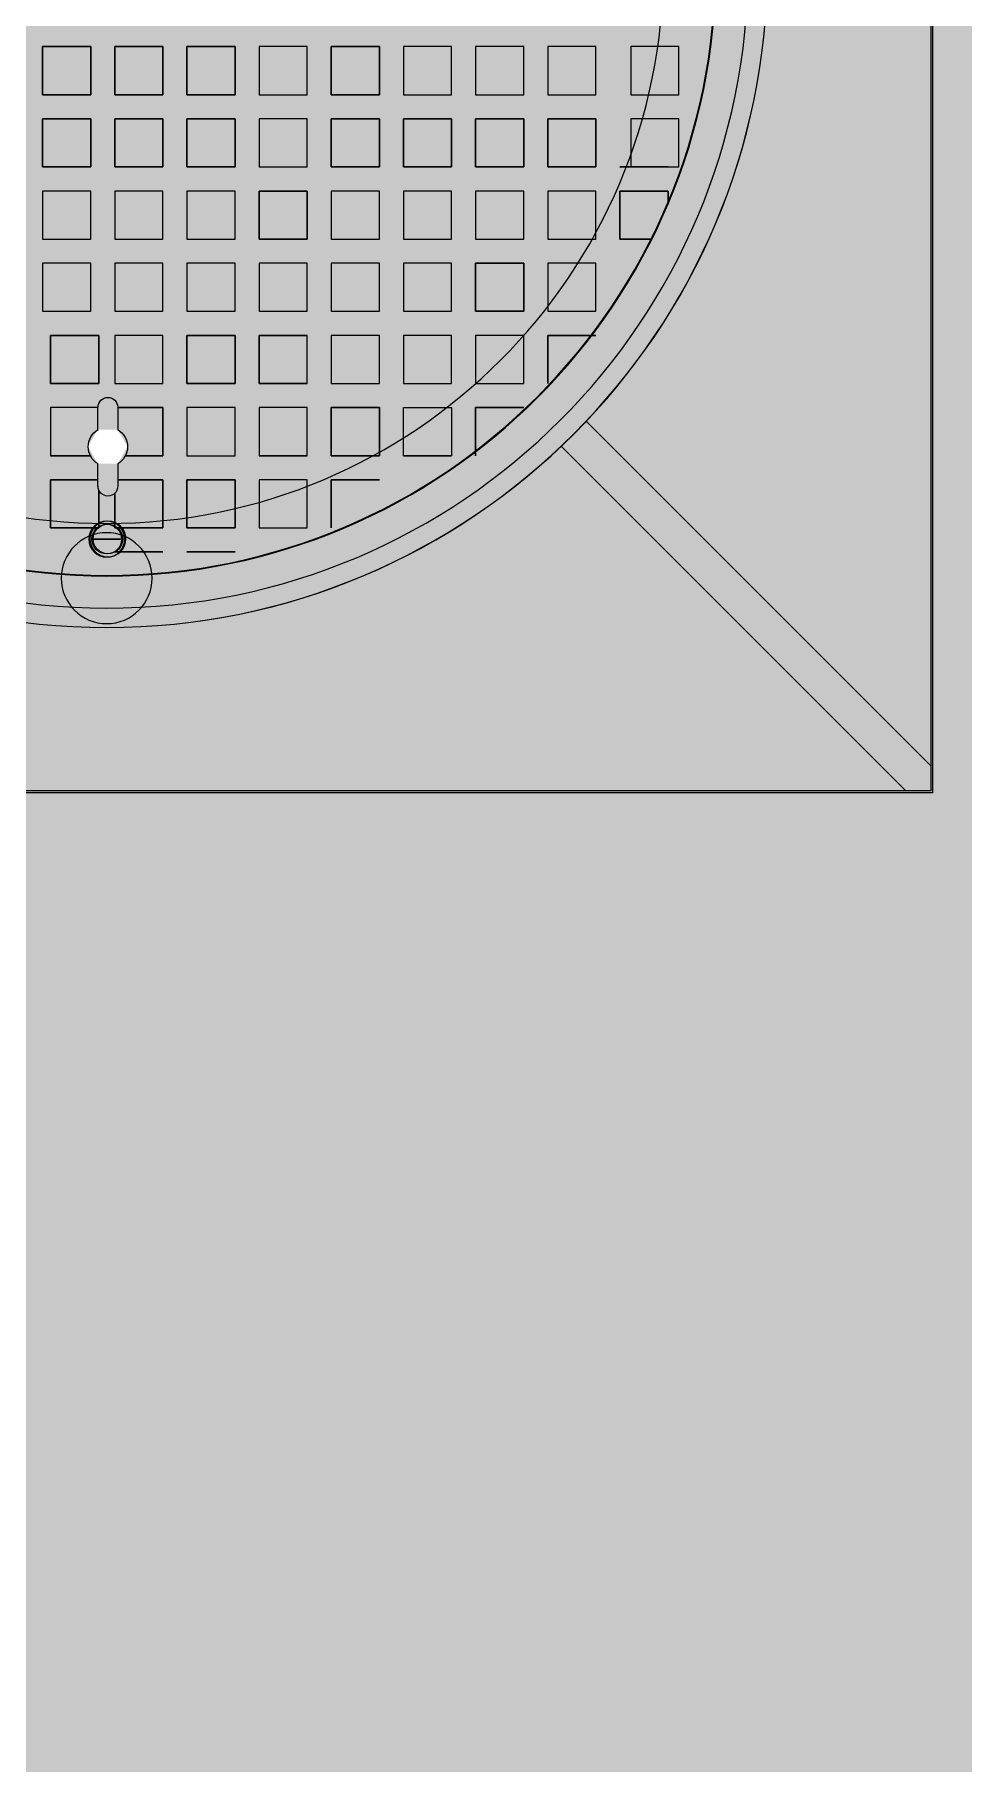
# Model space of a CAD drawing. Header units: millimetres. Extents: x 5121 to 246734, y -48180 to 129206.
# Drawn here: x 93239 to 93802, y 19148 to 20194 of the extents above; entities that cross this region are included whole.
import ezdxf

# ---------------------------------------------------------------- set-up
doc = ezdxf.new("R2010")
doc.units = ezdxf.units.MM
for name, color, linetype, lineweight in [('A-FLOR-PATT', 8, 'Continuous', 9), ('G-IMPT', 8, 'Continuous', 9), ('M-EQPM', 50, 'Continuous', 9)]:
    doc.layers.add(name, color=color, linetype=linetype, lineweight=lineweight)

# ---------------------------------------------------------------- blocks, each defined once
blk = doc.blocks.new('TKTC_NAP THAM BE XLNT_260130 - TKTC_XREF_260130_NAP THAM BE XLNT_dwg_TTT-HOOD ACCESS - TTT-HOOD ACCESS-1904605-MB BỂ XLNT 2 HẦM 1-3399785-TKCS_MB TỔNG THỂ TẦNG 1')
at = {"layer": 'G-IMPT'}
blk.add_line((16.2, -363), (0.1, -363), dxfattribs=at)
at = {"layer": 'G-IMPT', "flags": 128}
for points in [[(-318, -86.1), (-348, -86.1), (-348, -56.1), (-318, -56.1), (-318, -86.1), (-348, -86.1), (-348, -56.1), (-318, -56.1), (-318, -86.1), (-348, -86.1), (-348, -56.1), (-318, -56.1), (-318, -86.1), (-348, -86.1), (-348, -56.1), (-318, -56.1)], [(-266.2, -86.1), (-296.2, -86.1), (-296.2, -56.1), (-266.2, -56.1), (-266.2, -86.1), (-296.2, -86.1), (-296.2, -56.1), (-266.2, -56.1), (-266.2, -86.1), (-296.2, -86.1), (-296.2, -56.1), (-266.2, -56.1), (-266.2, -86.1), (-296.2, -86.1), (-296.2, -56.1), (-266.2, -56.1)], [(-221.2, -86.1), (-251.2, -86.1), (-251.2, -56.1), (-221.2, -56.1), (-221.2, -86.1), (-251.2, -86.1), (-251.2, -56.1), (-221.2, -56.1)], [(-176.2, -86.1), (-206.2, -86.1), (-206.2, -56.1), (-176.2, -56.1), (-176.2, -86.1), (-206.2, -86.1), (-206.2, -56.1), (-176.2, -56.1), (-176.2, -86.1), (-206.2, -86.1), (-206.2, -56.1), (-176.2, -56.1)], [(-131.2, -86.1), (-131.2, -56.1), (-161.2, -56.1), (-161.2, -86.1), (-131.2, -86.1), (-131.2, -56.1), (-161.2, -56.1), (-161.2, -86.1), (-131.2, -86.1), (-161.2, -86.1), (-161.2, -56.1), (-131.2, -56.1), (-131.2, -86.1), (-161.2, -86.1), (-161.2, -56.1), (-131.2, -56.1), (-131.2, -86.1), (-161.2, -86.1), (-161.2, -56.1), (-131.2, -56.1), (-131.2, -86.1), (-161.2, -86.1), (-161.2, -56.1), (-131.2, -56.1), (-131.2, -86.1), (-161.2, -86.1), (-161.2, -56.1), (-131.2, -56.1), (-131.2, -86.1), (-161.2, -86.1), (-161.2, -56.1), (-131.2, -56.1), (-131.2, -86.1), (-161.2, -86.1), (-161.2, -56.1), (-131.2, -56.1), (-131.2, -86.1), (-161.2, -86.1), (-161.2, -56.1), (-131.2, -56.1), (-131.2, -86.1), (-161.2, -86.1), (-161.2, -56.1), (-131.2, -56.1), (-131.2, -86.1), (-161.2, -86.1), (-161.2, -56.1), (-131.2, -56.1)], [(-86.2, -86.1), (-116.2, -86.1), (-116.2, -56.1), (-86.2, -56.1), (-86.2, -86.1), (-116.2, -86.1), (-116.2, -56.1), (-86.2, -56.1), (-86.2, -86.1), (-116.2, -86.1), (-116.2, -56.1), (-86.2, -56.1), (-86.2, -86.1), (-116.2, -86.1), (-116.2, -56.1), (-86.2, -56.1), (-86.2, -86.1), (-116.2, -86.1), (-116.2, -56.1), (-86.2, -56.1), (-86.2, -86.1), (-116.2, -86.1), (-116.2, -56.1), (-86.2, -56.1), (-86.2, -86.1), (-116.2, -86.1), (-116.2, -56.1), (-86.2, -56.1), (-86.2, -86.1), (-116.2, -86.1), (-116.2, -56.1), (-86.2, -56.1)], [(-41.2, -86.1), (-41.2, -56.1), (-71.2, -56.1), (-71.2, -86.1), (-41.2, -86.1), (-41.2, -56.1), (-71.2, -56.1), (-71.2, -86.1), (-41.2, -86.1), (-41.2, -56.1), (-71.2, -56.1), (-71.2, -86.1), (-41.2, -86.1), (-41.2, -56.1), (-71.2, -56.1), (-71.2, -86.1), (-41.2, -86.1), (-71.2, -86.1), (-71.2, -56.1), (-41.2, -56.1), (-41.2, -86.1), (-71.2, -86.1), (-71.2, -56.1), (-41.2, -56.1), (-41.2, -86.1), (-71.2, -86.1), (-71.2, -56.1), (-41.2, -56.1), (-41.2, -86.1), (-71.2, -86.1), (-71.2, -56.1), (-41.2, -56.1)], [(3.8, -86.1), (3.8, -56.1), (-26.2, -56.1), (-26.2, -86.1), (3.8, -86.1), (3.8, -56.1), (-26.2, -56.1), (-26.2, -86.1), (3.8, -86.1), (3.8, -56.1), (-26.2, -56.1), (-26.2, -86.1), (3.8, -86.1), (3.8, -56.1), (-26.2, -56.1), (-26.2, -86.1), (3.8, -86.1), (-26.2, -86.1), (-26.2, -56.1), (3.8, -56.1), (3.8, -86.1), (-26.2, -86.1), (-26.2, -56.1), (3.8, -56.1), (3.8, -86.1), (-26.2, -86.1), (-26.2, -56.1), (3.8, -56.1), (3.8, -86.1), (-26.2, -86.1), (-26.2, -56.1), (3.8, -56.1)], [(48.8, -86.1), (48.8, -56.1), (18.8, -56.1), (18.8, -86.1), (48.8, -86.1), (48.8, -56.1), (18.8, -56.1), (18.8, -86.1), (48.8, -86.1), (48.8, -56.1), (18.8, -56.1), (18.8, -86.1), (48.8, -86.1), (48.8, -56.1), (18.8, -56.1), (18.8, -86.1), (48.8, -86.1), (18.8, -86.1), (18.8, -56.1), (48.8, -56.1), (48.8, -86.1), (18.8, -86.1), (18.8, -56.1), (48.8, -56.1), (48.8, -86.1), (18.8, -86.1), (18.8, -56.1), (48.8, -56.1), (48.8, -86.1), (18.8, -86.1), (18.8, -56.1), (48.8, -56.1)], [(-318, -131.1), (-348, -131.1), (-348, -101.1), (-318, -101.1), (-318, -131.1), (-348, -131.1), (-348, -101.1), (-318, -101.1), (-318, -131.1), (-348, -131.1), (-348, -101.1), (-318, -101.1), (-318, -131.1), (-348, -131.1), (-348, -101.1), (-318, -101.1), (-318, -131.1), (-348, -131.1), (-348, -101.1), (-318, -101.1), (-318, -131.1), (-348, -131.1), (-348, -101.1), (-318, -101.1)], [(-266.2, -131.1), (-266.2, -101.1), (-296.2, -101.1), (-296.2, -131.1), (-266.2, -131.1), (-296.2, -131.1), (-296.2, -101.1), (-266.2, -101.1), (-266.2, -131.1), (-296.2, -131.1), (-296.2, -101.1), (-266.2, -101.1), (-266.2, -131.1), (-296.2, -131.1), (-296.2, -101.1), (-266.2, -101.1), (-266.2, -131.1), (-296.2, -131.1), (-296.2, -101.1), (-266.2, -101.1), (-266.2, -131.1), (-296.2, -131.1), (-296.2, -101.1), (-266.2, -101.1)], [(-221.2, -131.1), (-221.2, -101.1), (-251.2, -101.1), (-251.2, -131.1), (-221.2, -131.1), (-251.2, -131.1), (-251.2, -101.1), (-221.2, -101.1), (-221.2, -131.1), (-251.2, -131.1), (-251.2, -101.1), (-221.2, -101.1), (-221.2, -131.1), (-251.2, -131.1), (-251.2, -101.1), (-221.2, -101.1), (-221.2, -131.1), (-251.2, -131.1), (-251.2, -101.1), (-221.2, -101.1), (-221.2, -131.1), (-251.2, -131.1), (-251.2, -101.1), (-221.2, -101.1), (-221.2, -131.1), (-251.2, -131.1), (-251.2, -101.1), (-221.2, -101.1), (-221.2, -131.1), (-251.2, -131.1), (-251.2, -101.1), (-221.2, -101.1)], [(-176.2, -131.1), (-176.2, -101.1), (-206.2, -101.1), (-206.2, -131.1), (-176.2, -131.1), (-176.2, -101.1), (-206.2, -101.1), (-206.2, -131.1), (-176.2, -131.1), (-176.2, -101.1), (-206.2, -101.1), (-206.2, -131.1), (-176.2, -131.1), (-176.2, -101.1), (-206.2, -101.1), (-206.2, -131.1), (-176.2, -131.1), (-176.2, -101.1), (-206.2, -101.1), (-206.2, -131.1), (-176.2, -131.1), (-176.2, -101.1), (-206.2, -101.1), (-206.2, -131.1), (-176.2, -131.1), (-176.2, -101.1), (-206.2, -101.1), (-206.2, -131.1), (-176.2, -131.1), (-206.2, -131.1), (-206.2, -101.1), (-176.2, -101.1)], [(-131.2, -131.1), (-131.2, -101.1), (-161.2, -101.1), (-161.2, -131.1), (-131.2, -131.1), (-131.2, -101.1), (-161.2, -101.1), (-161.2, -131.1), (-131.2, -131.1), (-131.2, -101.1), (-161.2, -101.1), (-161.2, -131.1), (-131.2, -131.1), (-131.2, -101.1), (-161.2, -101.1), (-161.2, -131.1), (-131.2, -131.1), (-131.2, -101.1), (-161.2, -101.1), (-161.2, -131.1), (-131.2, -131.1), (-131.2, -101.1), (-161.2, -101.1), (-161.2, -131.1), (-131.2, -131.1), (-131.2, -101.1), (-161.2, -101.1), (-161.2, -131.1), (-131.2, -131.1), (-161.2, -131.1), (-161.2, -101.1), (-131.2, -101.1)], [(-86.2, -131.1), (-116.2, -131.1), (-116.2, -101.1), (-86.2, -101.1), (-86.2, -131.1), (-116.2, -131.1), (-116.2, -101.1), (-86.2, -101.1), (-86.2, -131.1), (-116.2, -131.1), (-116.2, -101.1), (-86.2, -101.1), (-86.2, -131.1), (-116.2, -131.1), (-116.2, -101.1), (-86.2, -101.1), (-86.2, -131.1), (-116.2, -131.1), (-116.2, -101.1), (-86.2, -101.1), (-86.2, -131.1), (-116.2, -131.1), (-116.2, -101.1), (-86.2, -101.1), (-86.2, -131.1), (-116.2, -131.1), (-116.2, -101.1), (-86.2, -101.1), (-86.2, -131.1), (-116.2, -131.1), (-116.2, -101.1), (-86.2, -101.1)], [(-41.2, -131.1), (-41.2, -101.1), (-71.2, -101.1), (-71.2, -131.1), (-41.2, -131.1), (-41.2, -101.1), (-71.2, -101.1), (-71.2, -131.1), (-41.2, -131.1), (-41.2, -101.1), (-71.2, -101.1), (-71.2, -131.1), (-41.2, -131.1), (-41.2, -101.1), (-71.2, -101.1), (-71.2, -131.1), (-41.2, -131.1), (-41.2, -101.1), (-71.2, -101.1), (-71.2, -131.1), (-41.2, -131.1), (-41.2, -101.1), (-71.2, -101.1), (-71.2, -131.1), (-41.2, -131.1), (-41.2, -101.1), (-71.2, -101.1), (-71.2, -131.1), (-41.2, -131.1), (-71.2, -131.1), (-71.2, -101.1), (-41.2, -101.1)], [(3.8, -131.1), (3.8, -101.1), (-26.2, -101.1), (-26.2, -131.1), (3.8, -131.1), (3.8, -101.1), (-26.2, -101.1), (-26.2, -131.1), (3.8, -131.1), (3.8, -101.1), (-26.2, -101.1), (-26.2, -131.1), (3.8, -131.1), (3.8, -101.1), (-26.2, -101.1), (-26.2, -131.1), (3.8, -131.1), (3.8, -101.1), (-26.2, -101.1), (-26.2, -131.1), (3.8, -131.1), (3.8, -101.1), (-26.2, -101.1), (-26.2, -131.1), (3.8, -131.1), (3.8, -101.1), (-26.2, -101.1), (-26.2, -131.1), (3.8, -131.1), (-26.2, -131.1), (-26.2, -101.1), (3.8, -101.1)], [(48.8, -131.1), (48.8, -101.1), (18.8, -101.1), (18.8, -131.1), (48.8, -131.1), (48.8, -101.1), (18.8, -101.1), (18.8, -131.1), (48.8, -131.1), (48.8, -101.1), (18.8, -101.1), (18.8, -131.1), (48.8, -131.1), (48.8, -101.1), (18.8, -101.1), (18.8, -131.1), (48.8, -131.1), (48.8, -101.1), (18.8, -101.1), (18.8, -131.1), (48.8, -131.1), (48.8, -101.1), (18.8, -101.1), (18.8, -131.1), (48.8, -131.1), (48.8, -101.1), (18.8, -101.1), (18.8, -131.1), (48.8, -131.1), (18.8, -131.1), (18.8, -101.1), (48.8, -101.1)], [(-341.2, -131.1), (-311.2, -131.1), (-341.2, -131.1), (-311.2, -131.1), (-341.2, -131.1), (-311.2, -131.1)], [(-331, -176.1), (-311.2, -176.1), (-311.2, -146.1), (-341.2, -146.1), (-341.2, -154.1), (-341.2, -146.1), (-311.2, -146.1), (-311.2, -176.1), (-331, -176.1), (-311.2, -176.1)], [(-311.2, -176.1), (-311.2, -146.1), (-341.2, -146.1), (-341.2, -154.1), (-341.2, -146.1), (-311.2, -146.1)], [(-266.2, -176.1), (-296.2, -176.1), (-296.2, -146.1), (-266.2, -146.1), (-266.2, -176.1), (-296.2, -176.1), (-296.2, -146.1), (-266.2, -146.1), (-266.2, -176.1), (-296.2, -176.1), (-296.2, -146.1), (-266.2, -146.1), (-266.2, -176.1), (-296.2, -176.1), (-296.2, -146.1), (-266.2, -146.1)], [(-221.2, -176.1), (-251.2, -176.1), (-251.2, -146.1), (-221.2, -146.1), (-221.2, -176.1), (-251.2, -176.1), (-251.2, -146.1), (-221.2, -146.1), (-221.2, -176.1), (-251.2, -176.1), (-251.2, -146.1), (-221.2, -146.1), (-221.2, -176.1), (-251.2, -176.1), (-251.2, -146.1), (-221.2, -146.1), (-221.2, -176.1), (-251.2, -176.1), (-251.2, -146.1), (-221.2, -146.1), (-221.2, -176.1), (-251.2, -176.1), (-251.2, -146.1), (-221.2, -146.1), (-221.2, -176.1), (-251.2, -176.1), (-251.2, -146.1), (-221.2, -146.1), (-221.2, -176.1), (-251.2, -176.1), (-251.2, -146.1), (-221.2, -146.1), (-221.2, -176.1), (-251.2, -176.1), (-251.2, -146.1), (-221.2, -146.1)], [(-176.2, -176.1), (-206.2, -176.1), (-206.2, -146.1), (-176.2, -146.1), (-176.2, -176.1), (-206.2, -176.1), (-206.2, -146.1), (-176.2, -146.1), (-176.2, -176.1), (-206.2, -176.1), (-206.2, -146.1), (-176.2, -146.1), (-176.2, -176.1), (-206.2, -176.1), (-206.2, -146.1), (-176.2, -146.1), (-176.2, -176.1), (-206.2, -176.1), (-206.2, -146.1), (-176.2, -146.1), (-176.2, -176.1), (-206.2, -176.1), (-206.2, -146.1), (-176.2, -146.1), (-176.2, -176.1), (-206.2, -176.1), (-206.2, -146.1), (-176.2, -146.1), (-176.2, -176.1), (-206.2, -176.1), (-206.2, -146.1), (-176.2, -146.1), (-176.2, -176.1), (-206.2, -176.1), (-206.2, -146.1), (-176.2, -146.1)], [(-131.2, -176.1), (-161.2, -176.1), (-161.2, -146.1), (-131.2, -146.1), (-131.2, -176.1), (-161.2, -176.1), (-161.2, -146.1), (-131.2, -146.1), (-131.2, -176.1), (-161.2, -176.1), (-161.2, -146.1), (-131.2, -146.1), (-131.2, -176.1), (-161.2, -176.1), (-161.2, -146.1), (-131.2, -146.1), (-131.2, -176.1), (-161.2, -176.1), (-161.2, -146.1), (-131.2, -146.1), (-131.2, -176.1), (-161.2, -176.1), (-161.2, -146.1), (-131.2, -146.1), (-131.2, -176.1), (-161.2, -176.1), (-161.2, -146.1), (-131.2, -146.1), (-131.2, -176.1), (-161.2, -176.1), (-161.2, -146.1), (-131.2, -146.1), (-131.2, -176.1), (-161.2, -176.1), (-161.2, -146.1), (-131.2, -146.1)], [(-86.2, -176.1), (-86.2, -146.1), (-116.2, -146.1), (-116.2, -176.1), (-86.2, -176.1), (-86.2, -146.1), (-116.2, -146.1), (-116.2, -176.1), (-86.2, -176.1), (-86.2, -146.1), (-116.2, -146.1), (-116.2, -176.1), (-86.2, -176.1), (-86.2, -146.1), (-116.2, -146.1), (-116.2, -176.1), (-86.2, -176.1), (-86.2, -146.1), (-116.2, -146.1), (-116.2, -176.1), (-86.2, -176.1), (-86.2, -146.1), (-116.2, -146.1), (-116.2, -176.1), (-86.2, -176.1), (-86.2, -146.1), (-116.2, -146.1), (-116.2, -176.1), (-86.2, -176.1), (-116.2, -176.1), (-116.2, -146.1), (-86.2, -146.1), (-86.2, -176.1), (-116.2, -176.1), (-116.2, -146.1), (-86.2, -146.1)], [(-41.2, -176.1), (-71.2, -176.1), (-71.2, -146.1), (-41.2, -146.1), (-41.2, -176.1), (-71.2, -176.1), (-71.2, -146.1), (-41.2, -146.1), (-41.2, -176.1), (-71.2, -176.1), (-71.2, -146.1), (-41.2, -146.1), (-41.2, -176.1), (-71.2, -176.1), (-71.2, -146.1), (-41.2, -146.1), (-41.2, -176.1), (-71.2, -176.1), (-71.2, -146.1), (-41.2, -146.1), (-41.2, -176.1), (-71.2, -176.1), (-71.2, -146.1), (-41.2, -146.1), (-41.2, -176.1), (-71.2, -176.1), (-71.2, -146.1), (-41.2, -146.1), (-41.2, -176.1), (-71.2, -176.1), (-71.2, -146.1), (-41.2, -146.1), (-41.2, -176.1), (-71.2, -176.1), (-71.2, -146.1), (-41.2, -146.1)], [(3.8, -176.1), (-26.2, -176.1), (-26.2, -146.1), (3.8, -146.1), (3.8, -176.1), (-26.2, -176.1), (-26.2, -146.1), (3.8, -146.1), (3.8, -176.1), (-26.2, -176.1), (-26.2, -146.1), (3.8, -146.1), (3.8, -176.1), (-26.2, -176.1), (-26.2, -146.1), (3.8, -146.1), (3.8, -176.1), (-26.2, -176.1), (-26.2, -146.1), (3.8, -146.1), (3.8, -176.1), (-26.2, -176.1), (-26.2, -146.1), (3.8, -146.1), (3.8, -176.1), (-26.2, -176.1), (-26.2, -146.1), (3.8, -146.1), (3.8, -176.1), (-26.2, -176.1), (-26.2, -146.1), (3.8, -146.1), (3.8, -176.1), (-26.2, -176.1), (-26.2, -146.1), (3.8, -146.1)], [(48.8, -176.1), (18.8, -176.1), (18.8, -146.1), (48.8, -146.1), (48.8, -176.1), (18.8, -176.1), (18.8, -146.1), (48.8, -146.1), (48.8, -176.1), (18.8, -176.1), (18.8, -146.1), (48.8, -146.1), (48.8, -176.1), (18.8, -176.1), (18.8, -146.1), (48.8, -146.1), (48.8, -176.1), (18.8, -176.1), (18.8, -146.1), (48.8, -146.1), (48.8, -176.1), (18.8, -176.1), (18.8, -146.1), (48.8, -146.1), (48.8, -176.1), (18.8, -176.1), (18.8, -146.1), (48.8, -146.1), (48.8, -176.1), (18.8, -176.1), (18.8, -146.1), (48.8, -146.1), (48.8, -176.1), (18.8, -176.1), (18.8, -146.1), (48.8, -146.1)], [(-266.2, -221.1), (-296.2, -221.1), (-296.2, -191.1), (-266.2, -191.1), (-266.2, -221.1), (-296.2, -221.1), (-296.2, -191.1), (-266.2, -191.1), (-266.2, -221.1), (-296.2, -221.1), (-296.2, -191.1), (-266.2, -191.1), (-266.2, -221.1), (-296.2, -221.1), (-296.2, -191.1), (-266.2, -191.1)], [(-221.2, -221.1), (-221.2, -191.1), (-251.2, -191.1), (-251.2, -221.1), (-221.2, -221.1), (-221.2, -191.1), (-251.2, -191.1), (-251.2, -221.1), (-221.2, -221.1), (-221.2, -191.1), (-251.2, -191.1), (-251.2, -221.1), (-221.2, -221.1), (-251.2, -221.1), (-251.2, -191.1), (-221.2, -191.1)], [(-176.2, -221.1), (-206.2, -221.1), (-206.2, -191.1), (-176.2, -191.1), (-176.2, -221.1), (-206.2, -221.1), (-206.2, -191.1), (-176.2, -191.1), (-176.2, -221.1), (-206.2, -221.1), (-206.2, -191.1), (-176.2, -191.1), (-176.2, -221.1), (-206.2, -221.1), (-206.2, -191.1), (-176.2, -191.1)], [(-131.2, -221.1), (-161.2, -221.1), (-161.2, -191.1), (-131.2, -191.1), (-131.2, -221.1), (-161.2, -221.1), (-161.2, -191.1), (-131.2, -191.1), (-131.2, -221.1), (-161.2, -221.1), (-161.2, -191.1), (-131.2, -191.1), (-131.2, -221.1), (-161.2, -221.1), (-161.2, -191.1), (-131.2, -191.1)], [(-86.2, -221.1), (-116.2, -221.1), (-116.2, -191.1), (-86.2, -191.1), (-86.2, -221.1), (-116.2, -221.1), (-116.2, -191.1), (-86.2, -191.1), (-86.2, -221.1), (-116.2, -221.1), (-116.2, -191.1), (-86.2, -191.1), (-86.2, -221.1), (-116.2, -221.1), (-116.2, -191.1), (-86.2, -191.1)], [(-41.2, -221.1), (-71.2, -221.1), (-71.2, -191.1), (-41.2, -191.1), (-41.2, -221.1), (-71.2, -221.1), (-71.2, -191.1), (-41.2, -191.1), (-41.2, -221.1), (-71.2, -221.1), (-71.2, -191.1), (-41.2, -191.1), (-41.2, -221.1), (-71.2, -221.1), (-71.2, -191.1), (-41.2, -191.1)], [(3.8, -221.1), (-26.2, -221.1), (-26.2, -191.1), (3.8, -191.1), (3.8, -221.1), (-26.2, -221.1), (-26.2, -191.1), (3.8, -191.1), (3.8, -221.1), (-26.2, -221.1), (-26.2, -191.1), (3.8, -191.1), (3.8, -221.1), (-26.2, -221.1), (-26.2, -191.1), (3.8, -191.1)], [(48.8, -221.1), (18.8, -221.1), (18.8, -191.1), (48.8, -191.1), (48.8, -221.1), (18.8, -221.1), (18.8, -191.1), (48.8, -191.1), (48.8, -221.1), (18.8, -221.1), (18.8, -191.1), (48.8, -191.1), (48.8, -221.1), (18.8, -221.1), (18.8, -191.1), (48.8, -191.1)], [(-266.2, -266.1), (-266.2, -236.1), (-296.2, -236.1), (-266.2, -236.1), (-266.2, -266.1), (-266.2, -236.1), (-296.2, -236.1), (-266.2, -236.1)], [(-266.2, -266.1), (-266.2, -236.1), (-296.2, -236.1), (-266.2, -236.1)], [(-221.2, -266.1), (-251.2, -266.1), (-251.2, -236.1), (-221.2, -236.1), (-221.2, -266.1), (-251.2, -266.1), (-251.2, -236.1), (-221.2, -236.1), (-221.2, -266.1), (-251.2, -266.1), (-251.2, -236.1), (-221.2, -236.1), (-221.2, -266.1), (-251.2, -266.1), (-251.2, -236.1), (-221.2, -236.1), (-221.2, -266.1), (-251.2, -266.1), (-251.2, -236.1), (-221.2, -236.1), (-221.2, -266.1), (-251.2, -266.1), (-251.2, -236.1), (-221.2, -236.1), (-221.2, -266.1), (-251.2, -266.1), (-251.2, -236.1), (-221.2, -236.1), (-221.2, -266.1), (-251.2, -266.1), (-251.2, -236.1), (-221.2, -236.1), (-221.2, -266.1), (-251.2, -266.1), (-251.2, -236.1), (-221.2, -236.1), (-221.2, -266.1), (-251.2, -266.1), (-251.2, -236.1), (-221.2, -236.1), (-221.2, -266.1), (-251.2, -266.1), (-251.2, -236.1), (-221.2, -236.1), (-221.2, -266.1), (-251.2, -266.1), (-251.2, -236.1), (-221.2, -236.1)], [(-176.2, -266.1), (-206.2, -266.1), (-206.2, -236.1), (-176.2, -236.1), (-176.2, -266.1), (-206.2, -266.1), (-206.2, -236.1), (-176.2, -236.1), (-176.2, -266.1), (-206.2, -266.1), (-206.2, -236.1), (-176.2, -236.1), (-176.2, -266.1), (-206.2, -266.1), (-206.2, -236.1), (-176.2, -236.1), (-176.2, -266.1), (-206.2, -266.1), (-206.2, -236.1), (-176.2, -236.1), (-176.2, -266.1), (-206.2, -266.1), (-206.2, -236.1), (-176.2, -236.1), (-176.2, -266.1), (-206.2, -266.1), (-206.2, -236.1), (-176.2, -236.1), (-176.2, -266.1), (-206.2, -266.1), (-206.2, -236.1), (-176.2, -236.1), (-176.2, -266.1), (-206.2, -266.1), (-206.2, -236.1), (-176.2, -236.1), (-176.2, -266.1), (-206.2, -266.1), (-206.2, -236.1), (-176.2, -236.1), (-176.2, -266.1), (-206.2, -266.1), (-206.2, -236.1), (-176.2, -236.1), (-176.2, -266.1), (-206.2, -266.1), (-206.2, -236.1), (-176.2, -236.1)], [(-131.2, -266.1), (-161.2, -266.1), (-161.2, -236.1), (-131.2, -236.1), (-131.2, -266.1), (-161.2, -266.1), (-161.2, -236.1), (-131.2, -236.1), (-131.2, -266.1), (-161.2, -266.1), (-161.2, -236.1), (-131.2, -236.1), (-131.2, -266.1), (-161.2, -266.1), (-161.2, -236.1), (-131.2, -236.1), (-131.2, -266.1), (-161.2, -266.1), (-161.2, -236.1), (-131.2, -236.1), (-131.2, -266.1), (-161.2, -266.1), (-161.2, -236.1), (-131.2, -236.1), (-131.2, -266.1), (-161.2, -266.1), (-161.2, -236.1), (-131.2, -236.1), (-131.2, -266.1), (-161.2, -266.1), (-161.2, -236.1), (-131.2, -236.1)], [(-41.2, -266.1), (-41.2, -236.1), (-71.2, -236.1), (-71.2, -266.1), (-41.2, -266.1), (-41.2, -236.1), (-71.2, -236.1), (-71.2, -266.1), (-41.2, -266.1), (-71.2, -266.1), (-71.2, -236.1), (-41.2, -236.1), (-41.2, -266.1), (-71.2, -266.1), (-71.2, -236.1), (-41.2, -236.1)], [(3.8, -266.1), (-26.2, -266.1), (-26.2, -236.1), (3.8, -236.1), (3.8, -266.1), (-26.2, -266.1), (-26.2, -236.1), (3.8, -236.1)], [(-176.2, -311.1), (-176.2, -281.1), (-206.2, -281.1), (-206.2, -311.1), (-176.2, -311.1), (-176.2, -281.1), (-206.2, -281.1), (-206.2, -311.1), (-176.2, -311.1), (-176.2, -281.1), (-206.2, -281.1), (-206.2, -311.1), (-176.2, -311.1), (-176.2, -281.1), (-206.2, -281.1), (-206.2, -311.1), (-176.2, -311.1), (-176.2, -281.1), (-206.2, -281.1), (-206.2, -311.1), (-176.2, -311.1), (-176.2, -281.1), (-206.2, -281.1), (-206.2, -311.1), (-176.2, -311.1), (-176.2, -281.1), (-206.2, -281.1), (-206.2, -311.1), (-176.2, -311.1), (-176.2, -281.1), (-206.2, -281.1), (-206.2, -311.1), (-176.2, -311.1), (-176.2, -281.1), (-206.2, -281.1), (-206.2, -311.1), (-176.2, -311.1), (-176.2, -281.1), (-206.2, -281.1), (-206.2, -311.1), (-176.2, -311.1), (-176.2, -281.1), (-206.2, -281.1), (-206.2, -311.1), (-176.2, -311.1), (-176.2, -281.1), (-206.2, -281.1), (-206.2, -311.1), (-176.2, -311.1), (-176.2, -281.1), (-206.2, -281.1), (-206.2, -311.1), (-176.2, -311.1), (-176.2, -281.1), (-206.2, -281.1), (-206.2, -311.1), (-176.2, -311.1), (-176.2, -281.1), (-206.2, -281.1), (-206.2, -311.1), (-176.2, -311.1), (-176.2, -281.1), (-206.2, -281.1), (-206.2, -311.1), (-176.2, -311.1), (-206.2, -311.1), (-176.2, -311.1), (-206.2, -311.1)], [(-131.2, -311.1), (-131.2, -281.1), (-161.2, -281.1), (-161.2, -311.1), (-131.2, -311.1), (-131.2, -281.1), (-161.2, -281.1), (-161.2, -311.1), (-131.2, -311.1), (-131.2, -281.1), (-161.2, -281.1), (-161.2, -311.1), (-131.2, -311.1), (-131.2, -281.1), (-161.2, -281.1), (-161.2, -311.1), (-131.2, -311.1), (-131.2, -281.1), (-161.2, -281.1), (-161.2, -311.1), (-131.2, -311.1), (-131.2, -281.1), (-161.2, -281.1), (-161.2, -311.1), (-131.2, -311.1), (-131.2, -281.1), (-161.2, -281.1), (-161.2, -311.1), (-131.2, -311.1), (-131.2, -281.1), (-161.2, -281.1), (-161.2, -311.1), (-131.2, -311.1), (-161.2, -311.1), (-161.2, -281.1), (-131.2, -281.1), (-131.2, -311.1), (-161.2, -311.1), (-161.2, -281.1), (-131.2, -281.1)], [(-86.2, -311.1), (-116.2, -311.1), (-86.2, -311.1), (-116.2, -311.1), (-86.2, -311.1), (-116.2, -311.1), (-86.2, -311.1), (-116.2, -311.1), (-116.2, -281.1), (-86.2, -281.1), (-86.2, -311.1), (-116.2, -311.1), (-116.2, -281.1), (-86.2, -281.1), (-86.2, -311.1), (-116.2, -311.1), (-116.2, -281.1), (-86.2, -281.1), (-86.2, -311.1), (-116.2, -311.1), (-116.2, -281.1), (-86.2, -281.1)], [(-41.2, -311.1), (-71.2, -311.1), (-71.2, -281.1), (-41.2, -281.1), (-41.2, -311.1), (-71.2, -311.1), (-71.2, -281.1), (-41.2, -281.1), (-41.2, -311.1), (-71.2, -311.1), (-71.2, -281.1), (-41.2, -281.1), (-41.2, -311.1), (-71.2, -311.1), (-71.2, -281.1), (-41.2, -281.1)], [(2, -281.1), (-26.2, -281.1), (-26.2, -311.1), (-2.8, -311.1), (-26.2, -311.1), (-26.2, -281.1)], [(19.1, -311.1), (43.8, -311.1)], [(-131.2, -356.1), (-131.2, -326.1), (-161.2, -326.1), (-131.2, -326.1), (-131.2, -356.1), (-131.2, -326.1), (-161.2, -326.1), (-131.2, -326.1)], [(-86.2, -356.1), (-116.2, -356.1), (-116.2, -326.1), (-86.2, -326.1), (-86.2, -356.1), (-116.2, -356.1), (-116.2, -326.1), (-86.2, -326.1), (-86.2, -356.1), (-116.2, -356.1), (-116.2, -326.1), (-86.2, -326.1), (-86.2, -356.1), (-116.2, -356.1), (-116.2, -326.1), (-86.2, -326.1)], [(-41.2, -356.1), (-41.2, -326.1), (-71.2, -326.1), (-71.2, -356.1), (-41.2, -356.1), (-41.2, -326.1), (-71.2, -326.1), (-71.2, -356.1), (-41.2, -356.1), (-41.2, -326.1), (-71.2, -326.1), (-71.2, -356.1), (-41.2, -356.1), (-71.2, -356.1), (-71.2, -326.1), (-41.2, -326.1)], [(2, -326.1), (-26.2, -326.1), (-26.2, -356.1), (3.8, -356.1), (3.8, -334.5), (3.8, -356.1), (-26.2, -356.1), (-26.2, -326.1)], [(13.8, -332.5), (13.8, -356.1), (43.8, -356.1), (43.8, -326.1), (14.3, -326.1), (43.8, -326.1), (43.8, -356.1), (13.8, -356.1)], [(0.7, -363.1), (16.9, -363.1)], [(-41.2, -371.1), (-71.2, -371.1), (-41.2, -371.1), (-71.2, -371.1)], [(3.8, -371.1), (-26.2, -371.1)]]:
    blk.add_lwpolyline(points, close=True, dxfattribs=at)
for points in [[(-116.2, -266.1), (-86.2, -266.1), (-86.2, -236.1), (-116.2, -236.1), (-86.2, -236.1), (-86.2, -266.1), (-116.2, -266.1), (-86.2, -266.1), (-116.2, -266.1), (-86.2, -266.1), (-116.2, -266.1), (-86.2, -266.1), (-116.2, -266.1), (-86.2, -266.1), (-86.2, -236.1), (-116.2, -236.1), (-86.2, -236.1), (-86.2, -266.1), (-116.2, -266.1), (-116.2, -236.1)], [(13.8, -266.1), (43.8, -266.1), (43.8, -236.1), (13.8, -236.1), (13.8, -266.1), (43.8, -266.1), (43.8, -236.1), (13.8, -236.1), (13.8, -266.1), (43.8, -266.1), (43.8, -236.1), (13.8, -236.1), (13.8, -266.1), (43.8, -266.1), (43.8, -236.1), (13.8, -236.1), (13.8, -266.1), (43.8, -266.1), (43.8, -236.1), (13.8, -236.1), (13.8, -266.1), (43.8, -266.1), (43.8, -236.1), (13.8, -236.1), (13.8, -266.1), (43.8, -266.1), (43.8, -236.1), (13.8, -236.1), (13.8, -266.1), (43.8, -266.1), (43.8, -236.1), (13.8, -236.1), (13.8, -266.1), (43.8, -266.1), (43.8, -236.1), (13.8, -236.1), (13.8, -266.1), (43.8, -266.1), (43.8, -236.1), (13.8, -236.1), (13.8, -266.1), (43.8, -266.1), (43.8, -236.1), (13.8, -236.1), (13.8, -266.1), (43.8, -266.1), (43.8, -236.1), (13.8, -236.1), (13.8, -266.1), (43.8, -266.1), (43.8, -236.1), (13.8, -236.1), (13.8, -266.1), (43.8, -266.1), (43.8, -236.1), (13.8, -236.1), (13.8, -266.1), (43.8, -266.1), (43.8, -236.1), (13.8, -236.1), (13.8, -266.1), (43.8, -266.1), (43.8, -236.1), (13.8, -236.1), (13.8, -266.1), (43.8, -266.1), (43.8, -236.1), (13.8, -236.1), (13.8, -266.1), (43.8, -266.1), (43.8, -236.1), (13.8, -236.1), (13.8, -266.1), (43.8, -266.1), (43.8, -236.1), (13.8, -236.1), (13.8, -266.1), (43.8, -266.1), (43.8, -236.1), (13.8, -236.1), (13.8, -266.1), (43.8, -266.1), (13.8, -266.1), (13.8, -236.1), (43.8, -236.1), (43.8, -266.1), (13.8, -266.1), (13.8, -236.1), (43.8, -236.1), (43.8, -266.1)], [(-251.2, -281.1), (-221.2, -281.1), (-221.2, -311.1), (-221.2, -281.1), (-251.2, -281.1), (-221.2, -281.1), (-221.2, -311.1)], [(2, -280.9), (2, -284.4), (2, -287.9), (2, -291.4), (2, -294.9)], [(14.3, -294.9), (14.3, -291.4), (14.3, -287.9), (14.3, -284.4), (14.3, -280.9)], [(14.3, -281.1), (43.8, -281.1), (43.8, -311.1)], [(2, -316.2), (2, -319.7), (2, -323.1), (2, -326.6), (2, -330.1)], [(14.3, -330.1), (14.3, -326.6), (14.3, -323.1), (14.3, -319.7), (14.3, -316.2)]]:
    blk.add_lwpolyline(points, dxfattribs=at)
at = {"layer": 'G-IMPT'}
for centre, radius in [((8.8, -6.1), 412.1), ((8.8, -6.1), 400), ((8.8, -6.1), 380), ((8.1, -363), 11.2), ((8.8, -363.1), 11.2), ((8.8, -363.1), 11.2)]:
    blk.add_circle(centre, radius, dxfattribs=at)
for centre, radius, start, end in [((8.1, -280.9), 6.15, 90, 180), ((8.1, -280.9), 6.15, 360, 90), ((8.1, -305.5), 12.3, 120, 240), ((8.1, -305.5), 12.3, 300, 60), ((8.1, -330.1), 6.15, 180, 270), ((8.1, -330.1), 6.15, 270, 360), ((8.1, -363), 9.23, 360, 180), ((8.1, -363), 9.23, 0, 180), ((8.8, -363.1), 9.23, 360, 180), ((8.8, -363.1), 9.23, 0, 180), ((8.8, -363.1), 9.23, 360, 180), ((8.8, -363.1), 9.23, 0, 180), ((8.1, -363), 9.23, 180, 360), ((8.1, -363), 9.23, 180, 360), ((8.8, -363.1), 9.23, 180, 360), ((8.8, -363.1), 9.23, 180, 360), ((8.8, -363.1), 9.23, 180, 360), ((8.8, -363.1), 9.23, 180, 360)]:
    blk.add_arc(centre, radius, start, end, dxfattribs=at)
blk = doc.blocks.new('TKTC_NAP THAM BE XLNT_260130 - TKTC_XREF_260130_NAP THAM BE XLNT_dwg_NAP THAM-3399787-TKCS_MB TỔNG THỂ TẦNG 1')
at = {"layer": 'G-IMPT'}
for p, q in [((584593.7, -155522.9), (584802.3, -155314.4)), ((584817.4, -155329.5), (584608.8, -155538))]:
    blk.add_line(p, q, dxfattribs=at)
at = {"layer": 'G-IMPT', "flags": 128}
for points in [[(584592.6, -155539.2), (585592.6, -155539.2), (585592.6, -154539.2), (584592.6, -154539.2)], [(585591.4, -154540.3), (584593.7, -154540.3), (584593.7, -155538), (585591.4, -155538)]]:
    blk.add_lwpolyline(points, close=True, dxfattribs=at)
at = {"layer": 'G-IMPT'}
for centre, radius in [((585092.6, -155039.2), 400), ((585092.6, -155039.2), 368.5), ((585092.6, -155039.2), 337.1), ((585092.6, -155409.4), 27.5)]:
    blk.add_circle(centre, radius, dxfattribs=at)
at = {"xscale": 0.9707134767847465, "yscale": 0.9707134767847465, "zscale": 0.9707134767847465}
blk.add_blockref('TKTC_NAP THAM BE XLNT_260130 - TKTC_XREF_260130_NAP THAM BE XLNT_dwg_TTT-HOOD ACCESS - TTT-HOOD ACCESS-1904605-MB BỂ XLNT 2 HẦM 1-3399785-TKCS_MB TỔNG THỂ TẦNG 1', (585084, -155033.3), dxfattribs=at)
blk = doc.blocks.new('TKTC_NAP THAM BE XLNT_260130 - TKTC_XREF_260130_NAP THAM BE XLNT_dwg-3399784-TKCS_MB TỔNG THỂ TẦNG 1')
at = {"extrusion": (0, 0, -1), "zscale": -1}
blk.add_blockref('TKTC_NAP THAM BE XLNT_260130 - TKTC_XREF_260130_NAP THAM BE XLNT_dwg_NAP THAM-3399787-TKCS_MB TỔNG THỂ TẦNG 1', (-675620.7, 174425.5), dxfattribs=at)
blk = doc.blocks.new('TKTC_NAP THAM BE XLNT_260130 - NẮP THĂM BỂ XLNT-2335565-TKCS_MB TỔNG THỂ TẦNG 1')
blk.add_blockref('TKTC_NAP THAM BE XLNT_260130 - TKTC_XREF_260130_NAP THAM BE XLNT_dwg-3399784-TKCS_MB TỔNG THỂ TẦNG 1', (-83427.6, -14087.9))

msp = doc.modelspace()

# ---------------------------------------------------------------- hatches: boundary and pattern name
at = {"layer": 'A-FLOR-PATT'}
h = msp.add_hatch(dxfattribs=at)
h.set_pattern_fill('FP_15', color=256, style=0, pattern_type=2)
h.set_pattern_definition([(50, (0, 0), (677.7247, -59.293), [70.866, -779.526]), (355, (0, 0), (-131.1036, 710.731), [56.693, -623.621]), (100.451, (56.5, -4.94), (546.6267, 651.434), [60.227, -662.495]), (46.184, (0, 189), (1008.414, -156.3987), [106.299, -1169.289]), (96.636, (84, 175.9), (883.1375, 920.431), [90.34, -993.743]), (351.184, (0, 189), (883.146, 920.423), [85.039, -935.431]), (21, (94.5, 141.73), (564.0056, -380.4262), [70.866, -779.526]), (326, (94.5, 141.7), (229.9034, 685.1796), [56.693, -623.621]), (71.451, (141.5, 110), (793.912, 304.7473), [60.227, -662.495]), (37.5, (0, 0), (11.4894, 314.54497), [10.394, -605.668, 10.394, -622.676, -625.983]), (37.5, (0, 0), (11.4894, 314.54497), [-1249.131, 10.394, -615.589]), (7.5, (0, 0), (248.5691, 372.672), [10.394, -350.55, 10.394, -591.495, -238.582]), (7.5, (0, 0), (248.5691, 372.672), [-962.833, 10.394, -228.189]), (327.5, (-210.7, 0), (504.39837, -21.31163), [10.394, -225.826, 10.394, -726.613, -977.951]), (327.5, (-210.7, 0), (504.39837, -21.31163), [-973.226, 10.394, -967.557]), (317.5, (-305.2, 0), (551.0412, 94.5872), [10.394, -296.692, 10.394, -479.054, -694.487]), (317.5, (-305.2, 0), (551.0412, 94.5872), [-796.534, 10.394, -684.093])])
h.paths.add_polyline_path([(58172.6, 13236.9), (71452.6, 13236.9), (71452.6, 14388.2), (79661.7, 14388.2), (79661.7, 15113.2), (79706.7, 15113.2), (79706.7, 14388.2), (81116.7, 14388.2), (81116.7, 15113.2), (81161.7, 15113.2), (81161.7, 14388.2), (89452.6, 14388.2), (89452.6, 13236.9), (115083.5, 13236.9), (115083.5, 13256.9), (116102.6, 13256.9), (116102.6, 17226.9), (116092.6, 17226.9), (116092.6, 20878.2), (83667.6, 20878.2), (83667.6, 20888.2), (81452.6, 20888.2), (81452.6, 20878.2), (44812.6, 20878.2), (44812.6, 17226.9), (44802.6, 17226.9), (44802.6, 13246.9), (44912.6, 13246.9), (44912.6, 13236.9), (58122.6, 13236.9)])
h.paths.add_polyline_path([(93977.4, 15435.6), (93971.5, 15446), (93977.4, 15456.3), (93989.4, 15456.3), (93995.4, 15446), (93989.4, 15435.6)])
h.paths.add_polyline_path([(99039.4, 15435.6), (99027.4, 15435.6), (99021.4, 15446), (99027.4, 15456.3), (99039.4, 15456.3), (99045.3, 15446), (99041.9, 15440)])
h.paths.add_polyline_path([(100288.2, 15435.6), (100276.2, 15435.6), (100270.3, 15446), (100276.2, 15456.3), (100288.2, 15456.3), (100294.2, 15446), (100290.7, 15440)])
h.paths.add_polyline_path([(95827.4, 15435.9), (95821.5, 15446.3), (95827.4, 15456.6), (95839.4, 15456.6), (95845.4, 15446.3), (95839.4, 15435.9)])
h.paths.add_polyline_path([(99028.1, 16016.9), (99021.4, 16027.3), (99028.1, 16037.7), (99043.5, 16034.1), (99046, 16027.3), (99040, 16016.9)])
h.paths.add_polyline_path([(93990, 16016.9), (93977.4, 16017), (93971.5, 16027.3), (93978.1, 16037.7), (93993.5, 16034.1), (93996, 16027.3), (93990.1, 16017)])
h.paths.add_polyline_path([(100288.8, 16016.9), (100276.2, 16017), (100270.3, 16027.3), (100276.9, 16037.7), (100292.3, 16034.1), (100294.8, 16027.3), (100288.9, 16017)])
h.paths.add_polyline_path([(95828.1, 16017.2), (95821.5, 16027.6), (95828.1, 16037.9), (95843.5, 16034.4), (95846, 16027.6), (95840, 16017.2)])
h.paths.add_polyline_path([(99482.5, 18936.9), (99470.6, 18936.9), (99464.6, 18947.3), (99470.6, 18957.6), (99482.5, 18957.6), (99488.5, 18947.3), (99485.1, 18941.3)])
h.paths.add_polyline_path([(99471.2, 19518.2), (99464.6, 19528.6), (99471.3, 19538.9), (99486.7, 19535.4), (99489.2, 19528.6), (99483.2, 19518.2), (99482.5, 19518.2)])
h.paths.add_polyline_path([(93289.8, 19934), (93277.8, 19934), (93271.8, 19944.4), (93277.8, 19954.7), (93289.8, 19954.7), (93295.7, 19944.4), (93292.3, 19938.4)])
h.paths.add_polyline_path([(92027.8, 19935.2), (92021.8, 19945.5), (92027.8, 19955.9), (92039.8, 19955.9), (92045.7, 19945.5), (92039.8, 19935.2)])
h.paths.add_polyline_path([(88426.8, 19935.6), (88421.8, 19949.5), (88426.8, 19956.3), (88438.8, 19956.3), (88444.7, 19946), (88438.8, 19935.6)])
h.paths.add_polyline_path([(97240.2, 19936.8), (97228.3, 19936.8), (97222.3, 19947.1), (97228.3, 19957.5), (97240.2, 19957.5), (97246.2, 19947.1), (97242.7, 19941.2)])
h.paths.add_polyline_path([(93290.4, 20515.3), (93277.8, 20515.3), (93271.8, 20525.7), (93278.5, 20536), (93293.9, 20532.5), (93296.4, 20525.6), (93290.4, 20515.3)])
h.paths.add_polyline_path([(92040.4, 20516.5), (92027.8, 20516.5), (92021.8, 20526.8), (92028.5, 20537.2), (92043.9, 20533.7), (92046.4, 20526.8), (92040.4, 20516.5)])
h.paths.add_polyline_path([(88438.1, 20516.9), (88426.1, 20517), (88420.2, 20527.3), (88426.2, 20537.6), (88438.8, 20537.6), (88444.1, 20524.9), (88438.8, 20517), (88438.1, 20517)])
h.paths.add_polyline_path([(97240.8, 20518.1), (97228.3, 20518.1), (97222.3, 20528.5), (97228.9, 20538.8), (97244.3, 20535.3), (97246.8, 20528.4), (97240.9, 20518.1)])

# ---------------------------------------------------------------- block references
at = {"layer": 'M-EQPM'}
msp.add_blockref('TKTC_NAP THAM BE XLNT_260130 - NẮP THĂM BỂ XLNT-2335565-TKCS_MB TỔNG THỂ TẦNG 1', (86182.6, 14936.6), dxfattribs=at)

doc.saveas('drawing.dxf')
